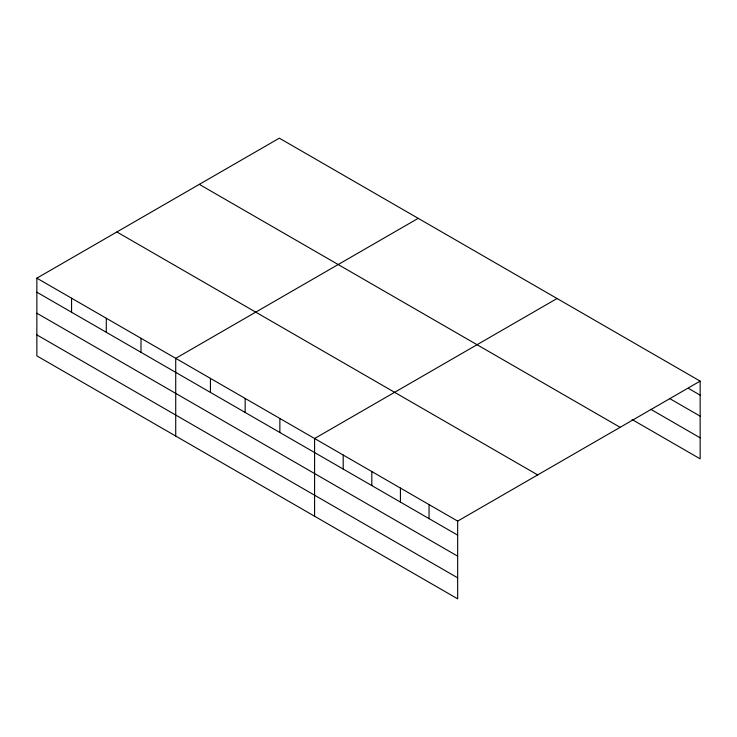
<?xml version="1.0" encoding="UTF-8"?>
<svg xmlns="http://www.w3.org/2000/svg" width="737" height="737" viewBox="0 0 737 737"><rect width="100%" height="100%" fill="white"/><g stroke="black" fill="none" stroke-linecap="round" stroke-linejoin="round"><path stroke-width="1.11" d="M457.659 556.159L457.659 521.114L36.85 278.162L36.85 355.879L457.659 598.831L457.659 556.159L36.85 313.207M632.07 419.528L700.15 458.838L700.15 381.121L279.341 138.169L36.85 278.162M418.211 218.336L175.719 358.339L175.719 436.055M557.071 298.513L314.588 438.515L314.588 516.232M457.659 521.114L700.15 381.121M688.312 388.307L700.15 395.143M669.564 398.496L700.15 416.156M650.817 409.33L700.15 437.815M199.322 184.37L620.13 427.322M116.87 231.962L537.678 474.914M36.85 292.193L457.659 535.145M36.85 334.865L457.659 577.817M429.045 504.596L429.045 518.618M400.431 488.078L400.431 502.1M371.817 471.551L371.817 485.582M343.202 455.033L343.202 469.064M279.867 418.469L279.867 432.499M245.154 398.431L245.154 412.453M210.432 378.385L210.432 392.406M140.997 338.292L140.997 352.323M106.285 318.255L106.285 332.276M71.563 298.209L71.563 312.23"/></g></svg>
